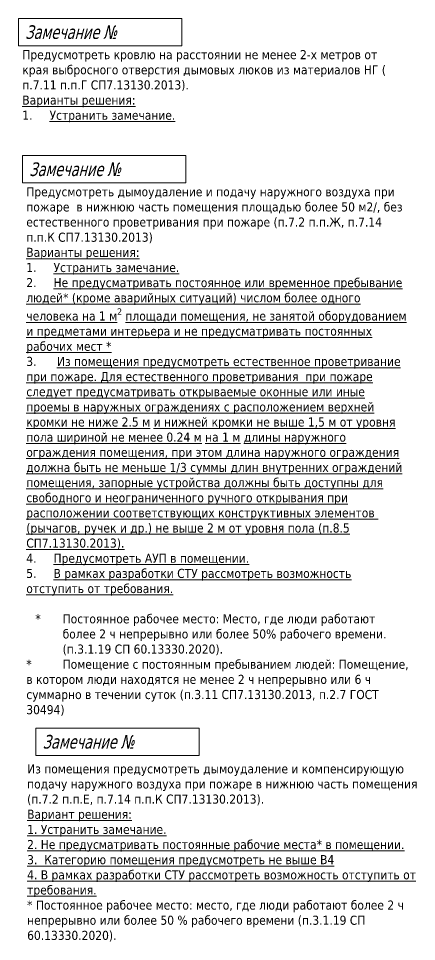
# Model space of a CAD drawing. Header units: millimetres. Extents: x -204396 to 1997851, y -2958255 to 237418.
# Drawn here: x 563122 to 589424, y -240761 to -179783 of the extents above; entities that cross this region are included whole.
import ezdxf

# ---------------------------------------------------------------- set-up
doc = ezdxf.new("R2010")
doc.units = ezdxf.units.MM
doc.layers.add('экспертиза ДУ', color=1, linetype='Continuous', lineweight=0)
doc.styles.add('ЭКСПЕРТИЗА', font='tahoma.ttf')

msp = doc.modelspace()

# ---------------------------------------------------------------- linework, layer by layer
at = {"layer": 'экспертиза ДУ', "lineweight": 0}
for points in [[(563122, -179783), (573922, -179783), (573922, -181583), (563122, -181583), (563122, -179783)], [(563385, -188842), (574185, -188842), (574185, -190642), (563385, -190642), (563385, -188842)], [(564272, -226663), (575072, -226663), (575072, -228463), (564272, -228463), (564272, -226663)]]:
    msp.add_lwpolyline(points, dxfattribs=at)

# ---------------------------------------------------------------- texts
at = {"layer": 'экспертиза ДУ', "lineweight": 0, "style": 'ЭКСПЕРТИЗА', "oblique": 14.99998, "width": 0.8}
for p in [(563572, -181133), (563835, -190192), (564722, -228013)]:
    msp.add_text('Замечание №', height=900, dxfattribs=at).set_placement(p)
at = {"layer": 'экспертиза ДУ', "lineweight": 0, "ltscale": 100, "char_height": 600, "attachment_point": 1, "style": 'ЭКСПЕРТИЗА'}
for s, insert, width in [('\\pt1200;Предусмотреть кровлю на расстоянии не менее 2-х метров от края выбросного отверстия дымовых люков из материалов НГ ( п.7.11 п.п.Г СП7.13130.2013).{\\L\\C6;\\PВарианты решения:\\P\\pt1800;\\l1.^I\\LУстранить замечание.}', (563377, -181873), 24015.88), ('\\pt1200;Предусмотреть дымоудаление и подачу наружного воздуха при пожаре  в нижнюю часть помещения площадью более 50\\~м2/, без естественного проветривания при пожаре (п.7.2 п.п.Ж, п.7.14 п.п.К СП7.13130.2013){\\L\\C6;\\PВарианты решения:\\P\\pt1800;\\l1.^I\\LУстранить замечание.\\P\\A1;\\H1.00002x;\\l2.^I\\LНе предусматривать постоянное или временное пребывание людей* (кроме аварийных ситуаций) числом более одного человека на 1\\~м\\H0.7x;\\S2^ ;\\H1.4286x; площади помещения, не занятой оборудованием и предметами интерьера и не предусматривать постоянных рабочих мест * \\A0;\\H0.99996x;\\P\\l3.^I\\L Из помещения предусмотреть естественное проветривание при пожаре. Для естественного проветривания  при пожаре следует предусматривать открываемые оконные или иные проемы в наружных ограждениях с расположением верхней кромки не ниже 2.5\\~м и нижней кромки не выше 1,5 м от уровня пола шириной не менее 0.24\\~м на 1\\~м длины наружного ограждения помещения, при этом длина наружного ограждения должна быть не меньше 1/3 суммы длин внутренних ограждений помещения, запорные устройства должны быть доступны для свободного и неограниченного ручного открывания при расположении соответствующих конструктивных элементов  (рычагов, ручек и др.) не выше 2 м от уровня пола (п.8.5 СП7.13130.2013).\\P\\l4.^I\\LПредусмотреть АУП в помещении.\\P\\l\\C2;5.^I\\LВ рамках разработки СТУ рассмотреть возможность отступить от требования. \\P\\pt1200;\\C6;\\P\\pi-1800,l2400,t2400;\\l*^I\\H0.99988x;Постоянное ра\\H1.00012x;бочее место: Место, где люди работают более 2 ч непрерывно или более 50% рабочего времени. (п.3.1.19 СП 60.13330.2020).\\P\\pi0,l0,tz;\\A1;*^IПомещение с постоянным пребыванием людей: \\A0;Помещение, в котором люди находятся не менее 2 ч непрерывно или 6 ч суммарно в течении суток \\A1;(п.3.11 СП7.13130.2013\\A0;,\\A1; п.2.7 ГОСТ 30494)}', (563640, -190932), 25338.67)]:
    msp.add_mtext(s, dxfattribs=dict(at, insert=insert, width=width))
at = {"layer": 'экспертиза ДУ', "ltscale": 100, "insert": (563695, -229051), "char_height": 600, "width": 26264.8, "attachment_point": 1, "style": 'ЭКСПЕРТИЗА'}
msp.add_mtext('\\A1;Из помещения предусмотреть дымоудаление {\\A0;и компенсирующую подачу наружного воздуха при пожаре в нижнюю часть }помещения (п.7.2 п.п.Е, п.7.14 п.п.К СП7.13130.2013).\\P{\\L\\C6;Вариант решения:\\P1. Устранить замечание.\\P2. Не предусматривать постоянные рабочие места* в помещении.\\P\\H0.99996x;3.  Категорию помещения предусмотреть не выше В4\\P\\C2;4.\\A0;\\H1.00004x;\\l \\LВ рамках разработки СТУ рассмотреть возможность отступить от требования. \\H0.9998x;\\l\\P\\C6;* Постоянное рабочее место: место, где люди работают более 2 ч непрерывно или более 50 % рабочего времени (п.3.1.19 СП 60.13330.2020).}', dxfattribs=at)

doc.saveas('drawing.dxf')
